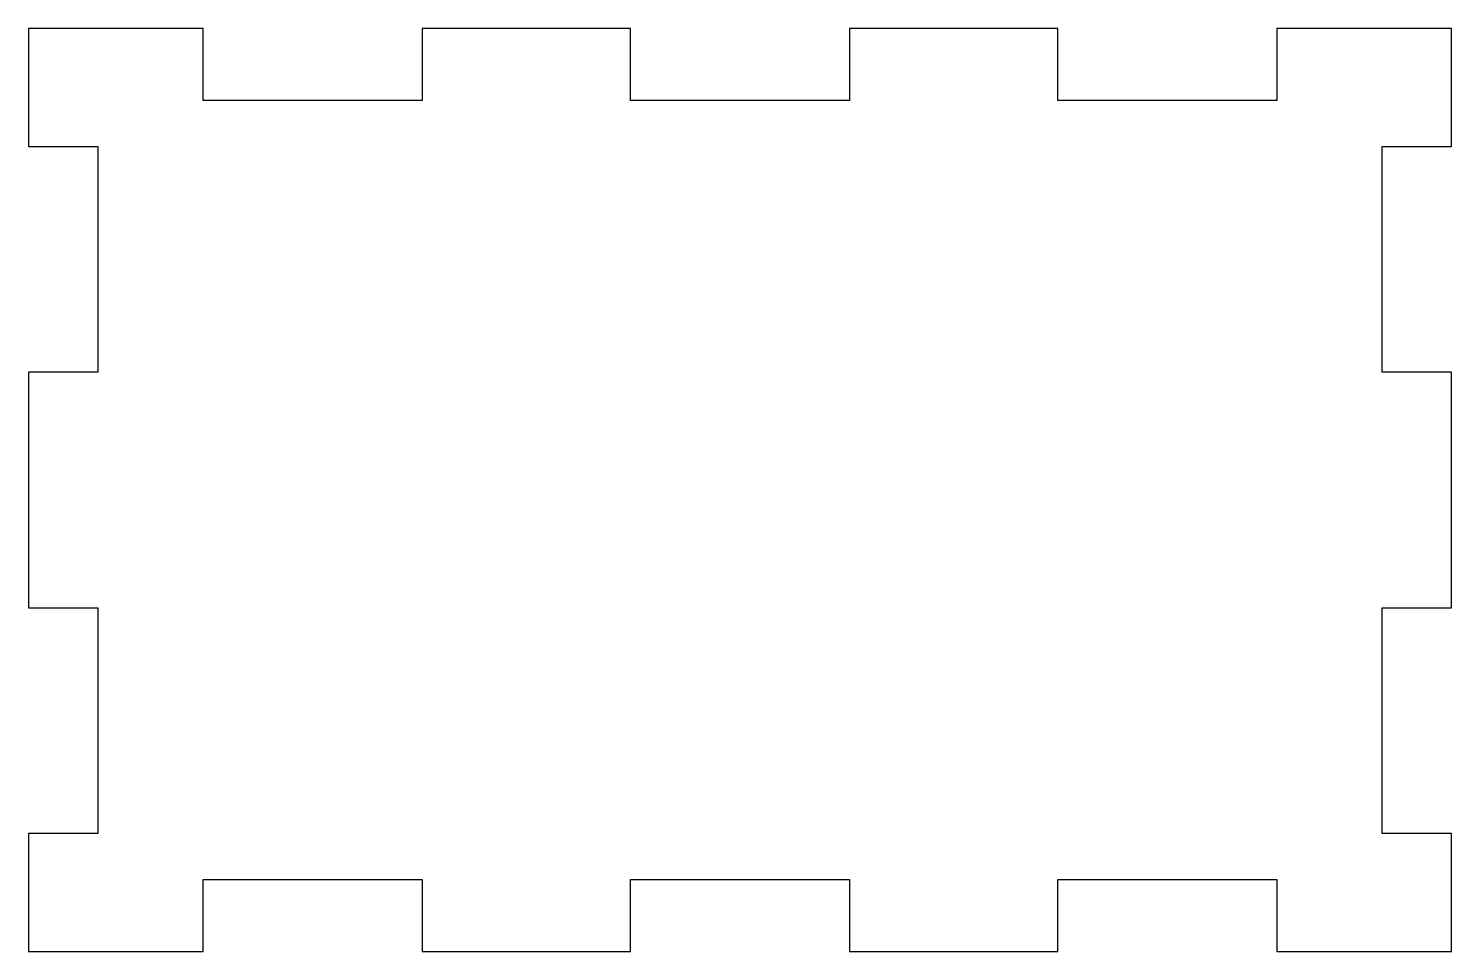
# Model space of a CAD drawing. Header units: metres. Extents: x -31.8 to 31.8, y -20.6 to 20.6.
import ezdxf

# ---------------------------------------------------------------- set-up
doc = ezdxf.new("R2010")
doc.units = ezdxf.units.M

msp = doc.modelspace()

# ---------------------------------------------------------------- linework, layer by layer
for p, q in [((-23.9608, 20.59), (-31.765, 20.59)), ((-31.765, 20.59), (-31.765, 15.3275)), ((-23.9608, 17.3825), (-23.9608, 20.59)), ((-4.88416, 20.59), (-14.1925, 20.59)), ((-14.1925, 20.59), (-14.1925, 17.3825)), ((-4.88416, 17.3825), (-4.88416, 20.59)), ((14.1925, 20.59), (4.88416, 20.59)), ((4.88416, 20.59), (4.88416, 17.3825)), ((14.1925, 17.3825), (14.1925, 20.59)), ((31.765, 20.59), (23.9608, 20.59)), ((23.9608, 20.59), (23.9608, 17.3825)), ((31.765, 15.3275), (31.765, 20.59)), ((-14.1925, 17.3825), (-23.9608, 17.3825)), ((4.88416, 17.3825), (-4.88416, 17.3825)), ((23.9608, 17.3825), (14.1925, 17.3825)), ((-31.765, 15.3275), (-28.6725, 15.3275)), ((-28.6725, 15.3275), (-28.6725, 5.2625)), ((28.6725, 5.2625), (28.6725, 15.3275)), ((28.6725, 15.3275), (31.765, 15.3275)), ((-28.6725, 5.2625), (-31.765, 5.2625)), ((-31.765, 5.2625), (-31.765, -5.2625)), ((31.765, 5.2625), (28.6725, 5.2625)), ((31.765, -5.2625), (31.765, 5.2625)), ((-31.765, -5.2625), (-28.6725, -5.2625)), ((-28.6725, -5.2625), (-28.6725, -15.3275)), ((28.6725, -15.3275), (28.6725, -5.2625)), ((28.6725, -5.2625), (31.765, -5.2625)), ((-28.6725, -15.3275), (-31.765, -15.3275)), ((-31.765, -15.3275), (-31.765, -20.59)), ((31.765, -15.3275), (28.6725, -15.3275)), ((31.765, -20.59), (31.765, -15.3275)), ((-23.9608, -17.3825), (-14.1925, -17.3825)), ((-23.9608, -20.59), (-23.9608, -17.3825)), ((-14.1925, -17.3825), (-14.1925, -20.59)), ((-4.88416, -20.59), (-4.88416, -17.3825)), ((-4.88416, -17.3825), (4.88416, -17.3825)), ((4.88416, -17.3825), (4.88416, -20.59)), ((14.1925, -20.59), (14.1925, -17.3825)), ((14.1925, -17.3825), (23.9608, -17.3825)), ((23.9608, -17.3825), (23.9608, -20.59)), ((-31.765, -20.59), (-23.9608, -20.59)), ((-14.1925, -20.59), (-4.88416, -20.59)), ((4.88416, -20.59), (14.1925, -20.59)), ((23.9608, -20.59), (31.765, -20.59))]:
    msp.add_line(p, q)

doc.saveas('drawing.dxf')
